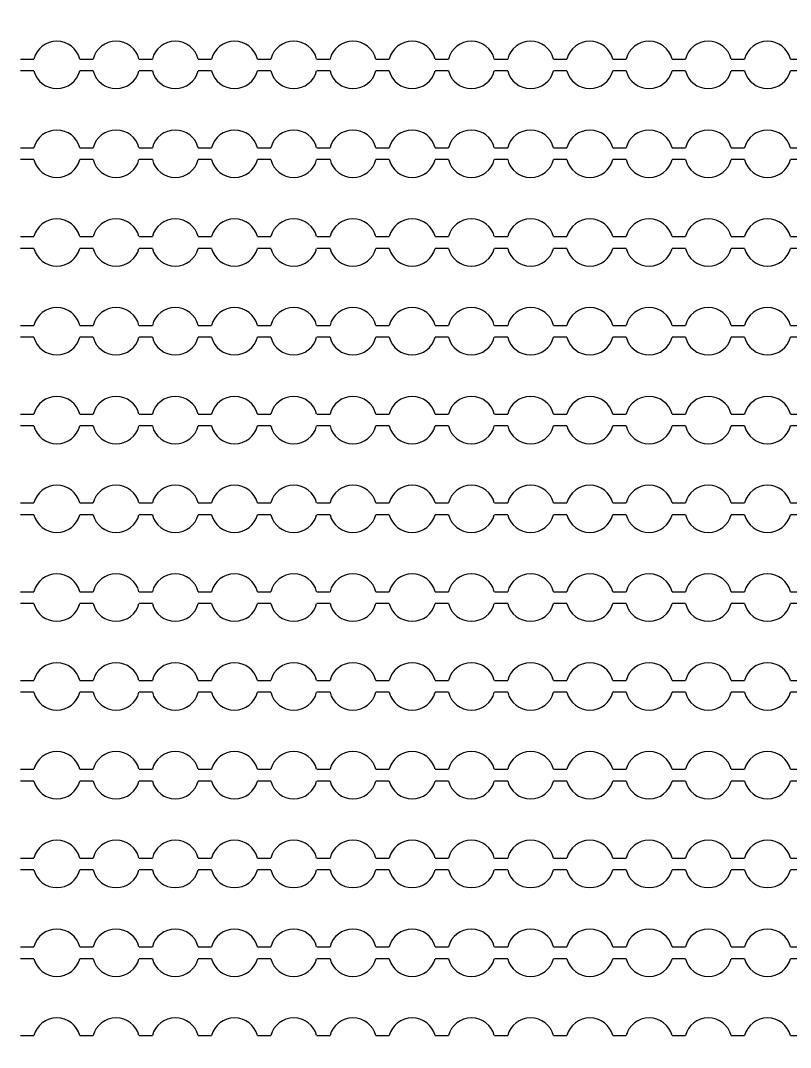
# Model space of a CAD drawing. Extents: x 4056 to 105656, y 4120 to 105720.
# Drawn here: x 33764 to 34414, y 32298 to 33165 of the extents above; entities that cross this region are included whole.
import ezdxf

# ---------------------------------------------------------------- set-up
doc = ezdxf.new("R2010")
doc.units = 13
doc.header["$MEASUREMENT"] = 0
doc.layers.add('Main Layer', color=7, linetype='Continuous', lineweight=0)

msp = doc.modelspace()

# ---------------------------------------------------------------- linework, layer by layer
for p, q in [((33763.87, 33132.98), (33775.14, 33132.98)), ((33813.87, 33132.98), (33825.14, 33132.98)), ((33863.87, 33132.98), (33875.14, 33132.98)), ((33913.87, 33132.98), (33925.14, 33132.98)), ((33963.87, 33132.98), (33975.14, 33132.98)), ((34013.87, 33132.98), (34025.14, 33132.98)), ((34063.87, 33132.98), (34075.14, 33132.98)), ((34113.87, 33132.98), (34125.14, 33132.98)), ((34163.87, 33132.98), (34175.14, 33132.98)), ((34213.87, 33132.98), (34225.14, 33132.98)), ((34263.87, 33132.98), (34275.14, 33132.98)), ((34313.87, 33132.98), (34325.14, 33132.98)), ((34363.87, 33132.98), (34375.14, 33132.98)), ((34413.87, 33132.98), (34425.14, 33132.98)), ((33775.14, 33122.98), (33763.87, 33122.98)), ((33825.14, 33122.98), (33813.87, 33122.98)), ((33875.14, 33122.98), (33863.87, 33122.98)), ((33925.14, 33122.98), (33913.87, 33122.98)), ((33975.14, 33122.98), (33963.87, 33122.98)), ((34025.14, 33122.98), (34013.87, 33122.98)), ((34075.14, 33122.98), (34063.87, 33122.98)), ((34125.14, 33122.98), (34113.87, 33122.98)), ((34175.14, 33122.98), (34163.87, 33122.98)), ((34225.14, 33122.98), (34213.87, 33122.98)), ((34275.14, 33122.98), (34263.87, 33122.98)), ((34325.14, 33122.98), (34313.87, 33122.98)), ((34375.14, 33122.98), (34363.87, 33122.98)), ((34425.14, 33122.98), (34413.87, 33122.98)), ((33763.87, 33057.98), (33775.14, 33057.98)), ((33813.87, 33057.98), (33825.14, 33057.98)), ((33863.87, 33057.98), (33875.14, 33057.98)), ((33913.87, 33057.98), (33925.14, 33057.98)), ((33963.87, 33057.98), (33975.14, 33057.98)), ((34013.87, 33057.98), (34025.14, 33057.98)), ((34063.87, 33057.98), (34075.14, 33057.98)), ((34113.87, 33057.98), (34125.14, 33057.98)), ((34163.87, 33057.98), (34175.14, 33057.98)), ((34213.87, 33057.98), (34225.14, 33057.98)), ((34263.87, 33057.98), (34275.14, 33057.98)), ((34313.87, 33057.98), (34325.14, 33057.98)), ((34363.87, 33057.98), (34375.14, 33057.98)), ((34413.87, 33057.98), (34425.14, 33057.98)), ((33775.14, 33047.98), (33763.87, 33047.98)), ((33825.14, 33047.98), (33813.87, 33047.98)), ((33875.14, 33047.98), (33863.87, 33047.98)), ((33925.14, 33047.98), (33913.87, 33047.98)), ((33975.14, 33047.98), (33963.87, 33047.98)), ((34025.14, 33047.98), (34013.87, 33047.98)), ((34075.14, 33047.98), (34063.87, 33047.98)), ((34125.14, 33047.98), (34113.87, 33047.98)), ((34175.14, 33047.98), (34163.87, 33047.98)), ((34225.14, 33047.98), (34213.87, 33047.98)), ((34275.14, 33047.98), (34263.87, 33047.98)), ((34325.14, 33047.98), (34313.87, 33047.98)), ((34375.14, 33047.98), (34363.87, 33047.98)), ((34425.14, 33047.98), (34413.87, 33047.98)), ((33763.87, 32982.98), (33775.14, 32982.98)), ((33813.87, 32982.98), (33825.14, 32982.98)), ((33863.87, 32982.98), (33875.14, 32982.98)), ((33913.87, 32982.98), (33925.14, 32982.98)), ((33963.87, 32982.98), (33975.14, 32982.98)), ((34013.87, 32982.98), (34025.14, 32982.98)), ((34063.87, 32982.98), (34075.14, 32982.98)), ((34113.87, 32982.98), (34125.14, 32982.98)), ((34163.87, 32982.98), (34175.14, 32982.98)), ((34213.87, 32982.98), (34225.14, 32982.98)), ((34263.87, 32982.98), (34275.14, 32982.98)), ((34313.87, 32982.98), (34325.14, 32982.98)), ((34363.87, 32982.98), (34375.14, 32982.98)), ((34413.87, 32982.98), (34425.14, 32982.98)), ((33775.14, 32972.98), (33763.87, 32972.98)), ((33825.14, 32972.98), (33813.87, 32972.98)), ((33875.14, 32972.98), (33863.87, 32972.98)), ((33925.14, 32972.98), (33913.87, 32972.98)), ((33975.14, 32972.98), (33963.87, 32972.98)), ((34025.14, 32972.98), (34013.87, 32972.98)), ((34075.14, 32972.98), (34063.87, 32972.98)), ((34125.14, 32972.98), (34113.87, 32972.98)), ((34175.14, 32972.98), (34163.87, 32972.98)), ((34225.14, 32972.98), (34213.87, 32972.98)), ((34275.14, 32972.98), (34263.87, 32972.98)), ((34325.14, 32972.98), (34313.87, 32972.98)), ((34375.14, 32972.98), (34363.87, 32972.98)), ((34425.14, 32972.98), (34413.87, 32972.98)), ((33763.87, 32907.98), (33775.14, 32907.98)), ((33813.87, 32907.98), (33825.14, 32907.98)), ((33863.87, 32907.98), (33875.14, 32907.98)), ((33913.87, 32907.98), (33925.14, 32907.98)), ((33963.87, 32907.98), (33975.14, 32907.98)), ((34013.87, 32907.98), (34025.14, 32907.98)), ((34063.87, 32907.98), (34075.14, 32907.98)), ((34113.87, 32907.98), (34125.14, 32907.98)), ((34163.87, 32907.98), (34175.14, 32907.98)), ((34213.87, 32907.98), (34225.14, 32907.98)), ((34263.87, 32907.98), (34275.14, 32907.98)), ((34313.87, 32907.98), (34325.14, 32907.98)), ((34363.87, 32907.98), (34375.14, 32907.98)), ((34413.87, 32907.98), (34425.14, 32907.98)), ((33775.14, 32897.98), (33763.87, 32897.98)), ((33825.14, 32897.98), (33813.87, 32897.98)), ((33875.14, 32897.98), (33863.87, 32897.98)), ((33925.14, 32897.98), (33913.87, 32897.98)), ((33975.14, 32897.98), (33963.87, 32897.98)), ((34025.14, 32897.98), (34013.87, 32897.98)), ((34075.14, 32897.98), (34063.87, 32897.98)), ((34125.14, 32897.98), (34113.87, 32897.98)), ((34175.14, 32897.98), (34163.87, 32897.98)), ((34225.14, 32897.98), (34213.87, 32897.98)), ((34275.14, 32897.98), (34263.87, 32897.98)), ((34325.14, 32897.98), (34313.87, 32897.98)), ((34375.14, 32897.98), (34363.87, 32897.98)), ((34425.14, 32897.98), (34413.87, 32897.98)), ((33763.87, 32832.98), (33775.14, 32832.98)), ((33813.87, 32832.98), (33825.14, 32832.98)), ((33863.87, 32832.98), (33875.14, 32832.98)), ((33913.87, 32832.98), (33925.14, 32832.98)), ((33963.87, 32832.98), (33975.14, 32832.98)), ((34013.87, 32832.98), (34025.14, 32832.98)), ((34063.87, 32832.98), (34075.14, 32832.98)), ((34113.87, 32832.98), (34125.14, 32832.98)), ((34163.87, 32832.98), (34175.14, 32832.98)), ((34213.87, 32832.98), (34225.14, 32832.98)), ((34263.87, 32832.98), (34275.14, 32832.98)), ((34313.87, 32832.98), (34325.14, 32832.98)), ((34363.87, 32832.98), (34375.14, 32832.98)), ((34413.87, 32832.98), (34425.14, 32832.98)), ((33775.14, 32822.98), (33763.87, 32822.98)), ((33825.14, 32822.98), (33813.87, 32822.98)), ((33875.14, 32822.98), (33863.87, 32822.98)), ((33925.14, 32822.98), (33913.87, 32822.98)), ((33975.14, 32822.98), (33963.87, 32822.98)), ((34025.14, 32822.98), (34013.87, 32822.98)), ((34075.14, 32822.98), (34063.87, 32822.98)), ((34125.14, 32822.98), (34113.87, 32822.98)), ((34175.14, 32822.98), (34163.87, 32822.98)), ((34225.14, 32822.98), (34213.87, 32822.98)), ((34275.14, 32822.98), (34263.87, 32822.98)), ((34325.14, 32822.98), (34313.87, 32822.98)), ((34375.14, 32822.98), (34363.87, 32822.98)), ((34425.14, 32822.98), (34413.87, 32822.98)), ((33763.87, 32757.98), (33775.14, 32757.98)), ((33813.87, 32757.98), (33825.14, 32757.98)), ((33863.87, 32757.98), (33875.14, 32757.98)), ((33913.87, 32757.98), (33925.14, 32757.98)), ((33963.87, 32757.98), (33975.14, 32757.98)), ((34013.87, 32757.98), (34025.14, 32757.98)), ((34063.87, 32757.98), (34075.14, 32757.98)), ((34113.87, 32757.98), (34125.14, 32757.98)), ((34163.87, 32757.98), (34175.14, 32757.98)), ((34213.87, 32757.98), (34225.14, 32757.98)), ((34263.87, 32757.98), (34275.14, 32757.98)), ((34313.87, 32757.98), (34325.14, 32757.98)), ((34363.87, 32757.98), (34375.14, 32757.98)), ((34413.87, 32757.98), (34425.14, 32757.98)), ((33775.14, 32747.98), (33763.87, 32747.98)), ((33825.14, 32747.98), (33813.87, 32747.98)), ((33875.14, 32747.98), (33863.87, 32747.98)), ((33925.14, 32747.98), (33913.87, 32747.98)), ((33975.14, 32747.98), (33963.87, 32747.98)), ((34025.14, 32747.98), (34013.87, 32747.98)), ((34075.14, 32747.98), (34063.87, 32747.98)), ((34125.14, 32747.98), (34113.87, 32747.98)), ((34175.14, 32747.98), (34163.87, 32747.98)), ((34225.14, 32747.98), (34213.87, 32747.98)), ((34275.14, 32747.98), (34263.87, 32747.98)), ((34325.14, 32747.98), (34313.87, 32747.98)), ((34375.14, 32747.98), (34363.87, 32747.98)), ((34425.14, 32747.98), (34413.87, 32747.98)), ((33763.87, 32682.98), (33775.14, 32682.98)), ((33813.87, 32682.98), (33825.14, 32682.98)), ((33863.87, 32682.98), (33875.14, 32682.98)), ((33913.87, 32682.98), (33925.14, 32682.98)), ((33963.87, 32682.98), (33975.14, 32682.98)), ((34013.87, 32682.98), (34025.14, 32682.98)), ((34063.87, 32682.98), (34075.14, 32682.98)), ((34113.87, 32682.98), (34125.14, 32682.98)), ((34163.87, 32682.98), (34175.14, 32682.98)), ((34213.87, 32682.98), (34225.14, 32682.98)), ((34263.87, 32682.98), (34275.14, 32682.98)), ((34313.87, 32682.98), (34325.14, 32682.98)), ((34363.87, 32682.98), (34375.14, 32682.98)), ((34413.87, 32682.98), (34425.14, 32682.98)), ((33775.14, 32672.98), (33763.87, 32672.98)), ((33825.14, 32672.98), (33813.87, 32672.98)), ((33875.14, 32672.98), (33863.87, 32672.98)), ((33925.14, 32672.98), (33913.87, 32672.98)), ((33975.14, 32672.98), (33963.87, 32672.98)), ((34025.14, 32672.98), (34013.87, 32672.98)), ((34075.14, 32672.98), (34063.87, 32672.98)), ((34125.14, 32672.98), (34113.87, 32672.98)), ((34175.14, 32672.98), (34163.87, 32672.98)), ((34225.14, 32672.98), (34213.87, 32672.98)), ((34275.14, 32672.98), (34263.87, 32672.98)), ((34325.14, 32672.98), (34313.87, 32672.98)), ((34375.14, 32672.98), (34363.87, 32672.98)), ((34425.14, 32672.98), (34413.87, 32672.98)), ((33763.87, 32607.98), (33775.14, 32607.98)), ((33813.87, 32607.98), (33825.14, 32607.98)), ((33863.87, 32607.98), (33875.14, 32607.98)), ((33913.87, 32607.98), (33925.14, 32607.98)), ((33963.87, 32607.98), (33975.14, 32607.98)), ((34013.87, 32607.98), (34025.14, 32607.98)), ((34063.87, 32607.98), (34075.14, 32607.98)), ((34113.87, 32607.98), (34125.14, 32607.98)), ((34163.87, 32607.98), (34175.14, 32607.98)), ((34213.87, 32607.98), (34225.14, 32607.98)), ((34263.87, 32607.98), (34275.14, 32607.98)), ((34313.87, 32607.98), (34325.14, 32607.98)), ((34363.87, 32607.98), (34375.14, 32607.98)), ((34413.87, 32607.98), (34425.14, 32607.98)), ((33775.14, 32597.98), (33763.87, 32597.98)), ((33825.14, 32597.98), (33813.87, 32597.98)), ((33875.14, 32597.98), (33863.87, 32597.98)), ((33925.14, 32597.98), (33913.87, 32597.98)), ((33975.14, 32597.98), (33963.87, 32597.98)), ((34025.14, 32597.98), (34013.87, 32597.98)), ((34075.14, 32597.98), (34063.87, 32597.98)), ((34125.14, 32597.98), (34113.87, 32597.98)), ((34175.14, 32597.98), (34163.87, 32597.98)), ((34225.14, 32597.98), (34213.87, 32597.98)), ((34275.14, 32597.98), (34263.87, 32597.98)), ((34325.14, 32597.98), (34313.87, 32597.98)), ((34375.14, 32597.98), (34363.87, 32597.98)), ((34425.14, 32597.98), (34413.87, 32597.98)), ((33763.87, 32532.98), (33775.14, 32532.98)), ((33813.87, 32532.98), (33825.14, 32532.98)), ((33863.87, 32532.98), (33875.14, 32532.98)), ((33913.87, 32532.98), (33925.14, 32532.98)), ((33963.87, 32532.98), (33975.14, 32532.98)), ((34013.87, 32532.98), (34025.14, 32532.98)), ((34063.87, 32532.98), (34075.14, 32532.98)), ((34113.87, 32532.98), (34125.14, 32532.98)), ((34163.87, 32532.98), (34175.14, 32532.98)), ((34213.87, 32532.98), (34225.14, 32532.98)), ((34263.87, 32532.98), (34275.14, 32532.98)), ((34313.87, 32532.98), (34325.14, 32532.98)), ((34363.87, 32532.98), (34375.14, 32532.98)), ((34413.87, 32532.98), (34425.14, 32532.98)), ((33775.14, 32522.98), (33763.87, 32522.98)), ((33825.14, 32522.98), (33813.87, 32522.98)), ((33875.14, 32522.98), (33863.87, 32522.98)), ((33925.14, 32522.98), (33913.87, 32522.98)), ((33975.14, 32522.98), (33963.87, 32522.98)), ((34025.14, 32522.98), (34013.87, 32522.98)), ((34075.14, 32522.98), (34063.87, 32522.98)), ((34125.14, 32522.98), (34113.87, 32522.98)), ((34175.14, 32522.98), (34163.87, 32522.98)), ((34225.14, 32522.98), (34213.87, 32522.98)), ((34275.14, 32522.98), (34263.87, 32522.98)), ((34325.14, 32522.98), (34313.87, 32522.98)), ((34375.14, 32522.98), (34363.87, 32522.98)), ((34425.14, 32522.98), (34413.87, 32522.98)), ((33763.87, 32457.98), (33775.14, 32457.98)), ((33813.87, 32457.98), (33825.14, 32457.98)), ((33863.87, 32457.98), (33875.14, 32457.98)), ((33913.87, 32457.98), (33925.14, 32457.98)), ((33963.87, 32457.98), (33975.14, 32457.98)), ((34013.87, 32457.98), (34025.14, 32457.98)), ((34063.87, 32457.98), (34075.14, 32457.98)), ((34113.87, 32457.98), (34125.14, 32457.98)), ((34163.87, 32457.98), (34175.14, 32457.98)), ((34213.87, 32457.98), (34225.14, 32457.98)), ((34263.87, 32457.98), (34275.14, 32457.98)), ((34313.87, 32457.98), (34325.14, 32457.98)), ((34363.87, 32457.98), (34375.14, 32457.98)), ((34413.87, 32457.98), (34425.14, 32457.98)), ((33775.14, 32447.98), (33763.87, 32447.98)), ((33825.14, 32447.98), (33813.87, 32447.98)), ((33875.14, 32447.98), (33863.87, 32447.98)), ((33925.14, 32447.98), (33913.87, 32447.98)), ((33975.14, 32447.98), (33963.87, 32447.98)), ((34025.14, 32447.98), (34013.87, 32447.98)), ((34075.14, 32447.98), (34063.87, 32447.98)), ((34125.14, 32447.98), (34113.87, 32447.98)), ((34175.14, 32447.98), (34163.87, 32447.98)), ((34225.14, 32447.98), (34213.87, 32447.98)), ((34275.14, 32447.98), (34263.87, 32447.98)), ((34325.14, 32447.98), (34313.87, 32447.98)), ((34375.14, 32447.98), (34363.87, 32447.98)), ((34425.14, 32447.98), (34413.87, 32447.98)), ((33763.87, 32382.98), (33775.14, 32382.98)), ((33813.87, 32382.98), (33825.14, 32382.98)), ((33863.87, 32382.98), (33875.14, 32382.98)), ((33913.87, 32382.98), (33925.14, 32382.98)), ((33963.87, 32382.98), (33975.14, 32382.98)), ((34013.87, 32382.98), (34025.14, 32382.98)), ((34063.87, 32382.98), (34075.14, 32382.98)), ((34113.87, 32382.98), (34125.14, 32382.98)), ((34163.87, 32382.98), (34175.14, 32382.98)), ((34213.87, 32382.98), (34225.14, 32382.98)), ((34263.87, 32382.98), (34275.14, 32382.98)), ((34313.87, 32382.98), (34325.14, 32382.98)), ((34363.87, 32382.98), (34375.14, 32382.98)), ((34413.87, 32382.98), (34425.14, 32382.98)), ((33775.14, 32372.98), (33763.87, 32372.98)), ((33825.14, 32372.98), (33813.87, 32372.98)), ((33875.14, 32372.98), (33863.87, 32372.98)), ((33925.14, 32372.98), (33913.87, 32372.98)), ((33975.14, 32372.98), (33963.87, 32372.98)), ((34025.14, 32372.98), (34013.87, 32372.98)), ((34075.14, 32372.98), (34063.87, 32372.98)), ((34125.14, 32372.98), (34113.87, 32372.98)), ((34175.14, 32372.98), (34163.87, 32372.98)), ((34225.14, 32372.98), (34213.87, 32372.98)), ((34275.14, 32372.98), (34263.87, 32372.98)), ((34325.14, 32372.98), (34313.87, 32372.98)), ((34375.14, 32372.98), (34363.87, 32372.98)), ((34425.14, 32372.98), (34413.87, 32372.98)), ((33763.87, 32307.98), (33775.14, 32307.98)), ((33813.87, 32307.98), (33825.14, 32307.98)), ((33863.87, 32307.98), (33875.14, 32307.98)), ((33913.87, 32307.98), (33925.14, 32307.98)), ((33963.87, 32307.98), (33975.14, 32307.98)), ((34013.87, 32307.98), (34025.14, 32307.98)), ((34063.87, 32307.98), (34075.14, 32307.98)), ((34113.87, 32307.98), (34125.14, 32307.98)), ((34163.87, 32307.98), (34175.14, 32307.98)), ((34213.87, 32307.98), (34225.14, 32307.98)), ((34263.87, 32307.98), (34275.14, 32307.98)), ((34313.87, 32307.98), (34325.14, 32307.98)), ((34363.87, 32307.98), (34375.14, 32307.98)), ((34413.87, 32307.98), (34425.14, 32307.98))]:
    msp.add_line(p, q)
for centre, start, end in [((33794.5, 33127.98), 14.47751, 165.52249), ((33844.5, 33127.98), 14.47751, 165.52249), ((33894.5, 33127.98), 14.47751, 165.52249), ((33944.5, 33127.98), 14.47751, 165.52249), ((33994.5, 33127.98), 14.47751, 165.52249), ((34044.5, 33127.98), 14.47751, 165.52249), ((34094.5, 33127.98), 14.47751, 165.52249), ((34144.5, 33127.98), 14.47751, 165.52249), ((34194.5, 33127.98), 14.47751, 165.52249), ((34244.5, 33127.98), 14.47751, 165.52249), ((34294.5, 33127.98), 14.47751, 165.52249), ((34344.5, 33127.98), 14.47751, 165.52249), ((34394.5, 33127.98), 14.47751, 165.52249), ((33794.5, 33127.98), 194.47751, 345.52249), ((33844.5, 33127.98), 194.47751, 345.52249), ((33894.5, 33127.98), 194.47751, 345.52249), ((33944.5, 33127.98), 194.47751, 345.52249), ((33994.5, 33127.98), 194.47751, 345.52249), ((34044.5, 33127.98), 194.47751, 345.52249), ((34094.5, 33127.98), 194.47751, 345.52249), ((34144.5, 33127.98), 194.47751, 345.52249), ((34194.5, 33127.98), 194.47751, 345.52249), ((34244.5, 33127.98), 194.47751, 345.52249), ((34294.5, 33127.98), 194.47751, 345.52249), ((34344.5, 33127.98), 194.47751, 345.52249), ((34394.5, 33127.98), 194.47751, 345.52249), ((33794.5, 33052.98), 14.47751, 165.52249), ((33844.5, 33052.98), 14.47751, 165.52249), ((33894.5, 33052.98), 14.47751, 165.52249), ((33944.5, 33052.98), 14.47751, 165.52249), ((33994.5, 33052.98), 14.47751, 165.52249), ((34044.5, 33052.98), 14.47751, 165.52249), ((34094.5, 33052.98), 14.47751, 165.52249), ((34144.5, 33052.98), 14.47751, 165.52249), ((34194.5, 33052.98), 14.47751, 165.52249), ((34244.5, 33052.98), 14.47751, 165.52249), ((34294.5, 33052.98), 14.47751, 165.52249), ((34344.5, 33052.98), 14.47751, 165.52249), ((34394.5, 33052.98), 14.47751, 165.52249), ((33794.5, 33052.98), 194.47751, 345.52249), ((33844.5, 33052.98), 194.47751, 345.52249), ((33894.5, 33052.98), 194.47751, 345.52249), ((33944.5, 33052.98), 194.47751, 345.52249), ((33994.5, 33052.98), 194.47751, 345.52249), ((34044.5, 33052.98), 194.47751, 345.52249), ((34094.5, 33052.98), 194.47751, 345.52249), ((34144.5, 33052.98), 194.47751, 345.52249), ((34194.5, 33052.98), 194.47751, 345.52249), ((34244.5, 33052.98), 194.47751, 345.52249), ((34294.5, 33052.98), 194.47751, 345.52249), ((34344.5, 33052.98), 194.47751, 345.52249), ((34394.5, 33052.98), 194.47751, 345.52249), ((33794.5, 32977.98), 14.47751, 165.52249), ((33844.5, 32977.98), 14.47751, 165.52249), ((33894.5, 32977.98), 14.47751, 165.52249), ((33944.5, 32977.98), 14.47751, 165.52249), ((33994.5, 32977.98), 14.47751, 165.52249), ((34044.5, 32977.98), 14.47751, 165.52249), ((34094.5, 32977.98), 14.47751, 165.52249), ((34144.5, 32977.98), 14.47751, 165.52249), ((34194.5, 32977.98), 14.47751, 165.52249), ((34244.5, 32977.98), 14.47751, 165.52249), ((34294.5, 32977.98), 14.47751, 165.52249), ((34344.5, 32977.98), 14.47751, 165.52249), ((34394.5, 32977.98), 14.47751, 165.52249), ((33794.5, 32977.98), 194.47751, 345.52249), ((33844.5, 32977.98), 194.47751, 345.52249), ((33894.5, 32977.98), 194.47751, 345.52249), ((33944.5, 32977.98), 194.47751, 345.52249), ((33994.5, 32977.98), 194.47751, 345.52249), ((34044.5, 32977.98), 194.47751, 345.52249), ((34094.5, 32977.98), 194.47751, 345.52249), ((34144.5, 32977.98), 194.47751, 345.52249), ((34194.5, 32977.98), 194.47751, 345.52249), ((34244.5, 32977.98), 194.47751, 345.52249), ((34294.5, 32977.98), 194.47751, 345.52249), ((34344.5, 32977.98), 194.47751, 345.52249), ((34394.5, 32977.98), 194.47751, 345.52249), ((33794.5, 32902.98), 14.47751, 165.52249), ((33844.5, 32902.98), 14.47751, 165.52249), ((33894.5, 32902.98), 14.47751, 165.52249), ((33944.5, 32902.98), 14.47751, 165.52249), ((33994.5, 32902.98), 14.47751, 165.52249), ((34044.5, 32902.98), 14.47751, 165.52249), ((34094.5, 32902.98), 14.47751, 165.52249), ((34144.5, 32902.98), 14.47751, 165.52249), ((34194.5, 32902.98), 14.47751, 165.52249), ((34244.5, 32902.98), 14.47751, 165.52249), ((34294.5, 32902.98), 14.47751, 165.52249), ((34344.5, 32902.98), 14.47751, 165.52249), ((34394.5, 32902.98), 14.47751, 165.52249), ((33794.5, 32902.98), 194.47751, 345.52249), ((33844.5, 32902.98), 194.47751, 345.52249), ((33894.5, 32902.98), 194.47751, 345.52249), ((33944.5, 32902.98), 194.47751, 345.52249), ((33994.5, 32902.98), 194.47751, 345.52249), ((34044.5, 32902.98), 194.47751, 345.52249), ((34094.5, 32902.98), 194.47751, 345.52249), ((34144.5, 32902.98), 194.47751, 345.52249), ((34194.5, 32902.98), 194.47751, 345.52249), ((34244.5, 32902.98), 194.47751, 345.52249), ((34294.5, 32902.98), 194.47751, 345.52249), ((34344.5, 32902.98), 194.47751, 345.52249), ((34394.5, 32902.98), 194.47751, 345.52249), ((33794.5, 32827.98), 14.47751, 165.52249), ((33844.5, 32827.98), 14.47751, 165.52249), ((33894.5, 32827.98), 14.47751, 165.52249), ((33944.5, 32827.98), 14.47751, 165.52249), ((33994.5, 32827.98), 14.47751, 165.52249), ((34044.5, 32827.98), 14.47751, 165.52249), ((34094.5, 32827.98), 14.47751, 165.52249), ((34144.5, 32827.98), 14.47751, 165.52249), ((34194.5, 32827.98), 14.47751, 165.52249), ((34244.5, 32827.98), 14.47751, 165.52249), ((34294.5, 32827.98), 14.47751, 165.52249), ((34344.5, 32827.98), 14.47751, 165.52249), ((34394.5, 32827.98), 14.47751, 165.52249), ((33794.5, 32827.98), 194.47751, 345.52249), ((33844.5, 32827.98), 194.47751, 345.52249), ((33894.5, 32827.98), 194.47751, 345.52249), ((33944.5, 32827.98), 194.47751, 345.52249), ((33994.5, 32827.98), 194.47751, 345.52249), ((34044.5, 32827.98), 194.47751, 345.52249), ((34094.5, 32827.98), 194.47751, 345.52249), ((34144.5, 32827.98), 194.47751, 345.52249), ((34194.5, 32827.98), 194.47751, 345.52249), ((34244.5, 32827.98), 194.47751, 345.52249), ((34294.5, 32827.98), 194.47751, 345.52249), ((34344.5, 32827.98), 194.47751, 345.52249), ((34394.5, 32827.98), 194.47751, 345.52249), ((33794.5, 32752.98), 14.47751, 165.52249), ((33844.5, 32752.98), 14.47751, 165.52249), ((33894.5, 32752.98), 14.47751, 165.52249), ((33944.5, 32752.98), 14.47751, 165.52249), ((33994.5, 32752.98), 14.47751, 165.52249), ((34044.5, 32752.98), 14.47751, 165.52249), ((34094.5, 32752.98), 14.47751, 165.52249), ((34144.5, 32752.98), 14.47751, 165.52249), ((34194.5, 32752.98), 14.47751, 165.52249), ((34244.5, 32752.98), 14.47751, 165.52249), ((34294.5, 32752.98), 14.47751, 165.52249), ((34344.5, 32752.98), 14.47751, 165.52249), ((34394.5, 32752.98), 14.47751, 165.52249), ((33794.5, 32752.98), 194.47751, 345.52249), ((33844.5, 32752.98), 194.47751, 345.52249), ((33894.5, 32752.98), 194.47751, 345.52249), ((33944.5, 32752.98), 194.47751, 345.52249), ((33994.5, 32752.98), 194.47751, 345.52249), ((34044.5, 32752.98), 194.47751, 345.52249), ((34094.5, 32752.98), 194.47751, 345.52249), ((34144.5, 32752.98), 194.47751, 345.52249), ((34194.5, 32752.98), 194.47751, 345.52249), ((34244.5, 32752.98), 194.47751, 345.52249), ((34294.5, 32752.98), 194.47751, 345.52249), ((34344.5, 32752.98), 194.47751, 345.52249), ((34394.5, 32752.98), 194.47751, 345.52249), ((33794.5, 32677.98), 14.47751, 165.52249), ((33844.5, 32677.98), 14.47751, 165.52249), ((33894.5, 32677.98), 14.47751, 165.52249), ((33944.5, 32677.98), 14.47751, 165.52249), ((33994.5, 32677.98), 14.47751, 165.52249), ((34044.5, 32677.98), 14.47751, 165.52249), ((34094.5, 32677.98), 14.47751, 165.52249), ((34144.5, 32677.98), 14.47751, 165.52249), ((34194.5, 32677.98), 14.47751, 165.52249), ((34244.5, 32677.98), 14.47751, 165.52249), ((34294.5, 32677.98), 14.47751, 165.52249), ((34344.5, 32677.98), 14.47751, 165.52249), ((34394.5, 32677.98), 14.47751, 165.52249), ((33794.5, 32677.98), 194.47751, 345.52249), ((33844.5, 32677.98), 194.47751, 345.52249), ((33894.5, 32677.98), 194.47751, 345.52249), ((33944.5, 32677.98), 194.47751, 345.52249), ((33994.5, 32677.98), 194.47751, 345.52249), ((34044.5, 32677.98), 194.47751, 345.52249), ((34094.5, 32677.98), 194.47751, 345.52249), ((34144.5, 32677.98), 194.47751, 345.52249), ((34194.5, 32677.98), 194.47751, 345.52249), ((34244.5, 32677.98), 194.47751, 345.52249), ((34294.5, 32677.98), 194.47751, 345.52249), ((34344.5, 32677.98), 194.47751, 345.52249), ((34394.5, 32677.98), 194.47751, 345.52249), ((33794.5, 32602.98), 14.47751, 165.52249), ((33844.5, 32602.98), 14.47751, 165.52249), ((33894.5, 32602.98), 14.47751, 165.52249), ((33944.5, 32602.98), 14.47751, 165.52249), ((33994.5, 32602.98), 14.47751, 165.52249), ((34044.5, 32602.98), 14.47751, 165.52249), ((34094.5, 32602.98), 14.47751, 165.52249), ((34144.5, 32602.98), 14.47751, 165.52249), ((34194.5, 32602.98), 14.47751, 165.52249), ((34244.5, 32602.98), 14.47751, 165.52249), ((34294.5, 32602.98), 14.47751, 165.52249), ((34344.5, 32602.98), 14.47751, 165.52249), ((34394.5, 32602.98), 14.47751, 165.52249), ((33794.5, 32602.98), 194.47751, 345.52249), ((33844.5, 32602.98), 194.47751, 345.52249), ((33894.5, 32602.98), 194.47751, 345.52249), ((33944.5, 32602.98), 194.47751, 345.52249), ((33994.5, 32602.98), 194.47751, 345.52249), ((34044.5, 32602.98), 194.47751, 345.52249), ((34094.5, 32602.98), 194.47751, 345.52249), ((34144.5, 32602.98), 194.47751, 345.52249), ((34194.5, 32602.98), 194.47751, 345.52249), ((34244.5, 32602.98), 194.47751, 345.52249), ((34294.5, 32602.98), 194.47751, 345.52249), ((34344.5, 32602.98), 194.47751, 345.52249), ((34394.5, 32602.98), 194.47751, 345.52249), ((33794.5, 32527.98), 14.47751, 165.52249), ((33844.5, 32527.98), 14.47751, 165.52249), ((33894.5, 32527.98), 14.47751, 165.52249), ((33944.5, 32527.98), 14.47751, 165.52249), ((33994.5, 32527.98), 14.47751, 165.52249), ((34044.5, 32527.98), 14.47751, 165.52249), ((34094.5, 32527.98), 14.47751, 165.52249), ((34144.5, 32527.98), 14.47751, 165.52249), ((34194.5, 32527.98), 14.47751, 165.52249), ((34244.5, 32527.98), 14.47751, 165.52249), ((34294.5, 32527.98), 14.47751, 165.52249), ((34344.5, 32527.98), 14.47751, 165.52249), ((34394.5, 32527.98), 14.47751, 165.52249), ((33794.5, 32527.98), 194.47751, 345.52249), ((33844.5, 32527.98), 194.47751, 345.52249), ((33894.5, 32527.98), 194.47751, 345.52249), ((33944.5, 32527.98), 194.47751, 345.52249), ((33994.5, 32527.98), 194.47751, 345.52249), ((34044.5, 32527.98), 194.47751, 345.52249), ((34094.5, 32527.98), 194.47751, 345.52249), ((34144.5, 32527.98), 194.47751, 345.52249), ((34194.5, 32527.98), 194.47751, 345.52249), ((34244.5, 32527.98), 194.47751, 345.52249), ((34294.5, 32527.98), 194.47751, 345.52249), ((34344.5, 32527.98), 194.47751, 345.52249), ((34394.5, 32527.98), 194.47751, 345.52249), ((33794.5, 32452.98), 14.47751, 165.52249), ((33844.5, 32452.98), 14.47751, 165.52249), ((33894.5, 32452.98), 14.47751, 165.52249), ((33944.5, 32452.98), 14.47751, 165.52249), ((33994.5, 32452.98), 14.47751, 165.52249), ((34044.5, 32452.98), 14.47751, 165.52249), ((34094.5, 32452.98), 14.47751, 165.52249), ((34144.5, 32452.98), 14.47751, 165.52249), ((34194.5, 32452.98), 14.47751, 165.52249), ((34244.5, 32452.98), 14.47751, 165.52249), ((34294.5, 32452.98), 14.47751, 165.52249), ((34344.5, 32452.98), 14.47751, 165.52249), ((34394.5, 32452.98), 14.47751, 165.52249), ((33794.5, 32452.98), 194.47751, 345.52249), ((33844.5, 32452.98), 194.47751, 345.52249), ((33894.5, 32452.98), 194.47751, 345.52249), ((33944.5, 32452.98), 194.47751, 345.52249), ((33994.5, 32452.98), 194.47751, 345.52249), ((34044.5, 32452.98), 194.47751, 345.52249), ((34094.5, 32452.98), 194.47751, 345.52249), ((34144.5, 32452.98), 194.47751, 345.52249), ((34194.5, 32452.98), 194.47751, 345.52249), ((34244.5, 32452.98), 194.47751, 345.52249), ((34294.5, 32452.98), 194.47751, 345.52249), ((34344.5, 32452.98), 194.47751, 345.52249), ((34394.5, 32452.98), 194.47751, 345.52249), ((33794.5, 32377.98), 14.47751, 165.52249), ((33844.5, 32377.98), 14.47751, 165.52249), ((33894.5, 32377.98), 14.47751, 165.52249), ((33944.5, 32377.98), 14.47751, 165.52249), ((33994.5, 32377.98), 14.47751, 165.52249), ((34044.5, 32377.98), 14.47751, 165.52249), ((34094.5, 32377.98), 14.47751, 165.52249), ((34144.5, 32377.98), 14.47751, 165.52249), ((34194.5, 32377.98), 14.47751, 165.52249), ((34244.5, 32377.98), 14.47751, 165.52249), ((34294.5, 32377.98), 14.47751, 165.52249), ((34344.5, 32377.98), 14.47751, 165.52249), ((34394.5, 32377.98), 14.47751, 165.52249), ((33794.5, 32377.98), 194.47751, 345.52249), ((33844.5, 32377.98), 194.47751, 345.52249), ((33894.5, 32377.98), 194.47751, 345.52249), ((33944.5, 32377.98), 194.47751, 345.52249), ((33994.5, 32377.98), 194.47751, 345.52249), ((34044.5, 32377.98), 194.47751, 345.52249), ((34094.5, 32377.98), 194.47751, 345.52249), ((34144.5, 32377.98), 194.47751, 345.52249), ((34194.5, 32377.98), 194.47751, 345.52249), ((34244.5, 32377.98), 194.47751, 345.52249), ((34294.5, 32377.98), 194.47751, 345.52249), ((34344.5, 32377.98), 194.47751, 345.52249), ((34394.5, 32377.98), 194.47751, 345.52249), ((33794.5, 32302.98), 14.47751, 165.52249), ((33844.5, 32302.98), 14.47751, 165.52249), ((33894.5, 32302.98), 14.47751, 165.52249), ((33944.5, 32302.98), 14.47751, 165.52249), ((33994.5, 32302.98), 14.47751, 165.52249), ((34044.5, 32302.98), 14.47751, 165.52249), ((34094.5, 32302.98), 14.47751, 165.52249), ((34144.5, 32302.98), 14.47751, 165.52249), ((34194.5, 32302.98), 14.47751, 165.52249), ((34244.5, 32302.98), 14.47751, 165.52249), ((34294.5, 32302.98), 14.47751, 165.52249), ((34344.5, 32302.98), 14.47751, 165.52249), ((34394.5, 32302.98), 14.47751, 165.52249)]:
    msp.add_arc(centre, 20, start, end)
at = {"layer": 'Main Layer'}
msp.add_circle((54856, 54920.5), 50800, dxfattribs=at)

doc.saveas('drawing.dxf')
